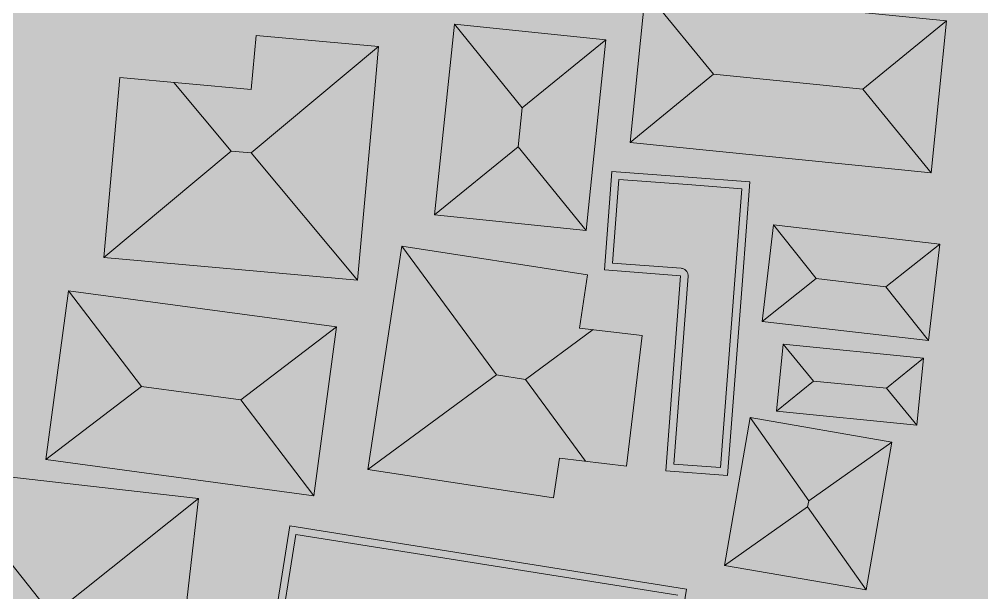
# Model space of a CAD drawing. Header units: metres. Extents: x 305909 to 307171, y 9156037 to 9156671.
# Drawn here: x 306687.4 to 306745.6, y 9156402 to 9156436.7 of the extents above; entities that cross this region are included whole.
import ezdxf

# ---------------------------------------------------------------- set-up
doc = ezdxf.new("R2010")
doc.units = ezdxf.units.M
for name, color, linetype, lineweight, true_color in [('B-BANGUNAN_PERMUKIMAN', 7, 'Continuous', 13, 0xf0cd8c), ('B-BAYANGAN', 7, 'Continuous', 0, 0x76786c), ('Z-R', 7, 'Continuous', 0, 0xfaf4e6)]:
    doc.layers.add(name, color=color, linetype=linetype, lineweight=lineweight, true_color=true_color)

msp = doc.modelspace()

# ---------------------------------------------------------------- hatches: boundary and pattern name
at = {"layer": 'B-BANGUNAN_PERMUKIMAN', "true_color": 0xee9467}
h = msp.add_hatch(color=21, dxfattribs=at)
h.dxf.hatch_style = 1
h.paths.add_polyline_path([(306729.375, 9156433.36), (306724.331, 9156429.237), (306725.251, 9156438.404), (306729.375, 9156433.36)])
at = {"layer": 'B-BANGUNAN_PERMUKIMAN', "true_color": 0xe99165}
h = msp.add_hatch(color=33, dxfattribs=at)
h.dxf.hatch_style = 1
h.paths.add_polyline_path([(306743.447, 9156436.578), (306738.403, 9156432.454), (306729.375, 9156433.36), (306725.251, 9156438.404), (306743.447, 9156436.578)])
at = {"layer": 'B-BANGUNAN_PERMUKIMAN', "true_color": 0xee9467}
h = msp.add_hatch(color=21, dxfattribs=at)
h.dxf.hatch_style = 1
h.paths.add_polyline_path([(306717.811, 9156431.329), (306717.567, 9156428.974), (306712.518, 9156424.871), (306713.708, 9156436.38), (306717.811, 9156431.329)])
at = {"layer": 'B-BANGUNAN_PERMUKIMAN', "true_color": 0xe99165}
h = msp.add_hatch(color=33, dxfattribs=at)
h.dxf.hatch_style = 1
h.paths.add_polyline_path([(306717.811, 9156431.329), (306713.708, 9156436.38), (306722.861, 9156435.433), (306717.811, 9156431.329)])
at = {"layer": 'B-BANGUNAN_PERMUKIMAN', "true_color": 0xb97350}
h = msp.add_hatch(color=23, dxfattribs=at)
h.dxf.hatch_style = 1
h.paths.add_polyline_path([(306738.403, 9156432.454), (306743.447, 9156436.578), (306742.528, 9156427.41), (306738.403, 9156432.454)])
at = {"layer": 'B-BANGUNAN_PERMUKIMAN', "true_color": 0xec9366}
h = msp.add_hatch(color=33, dxfattribs=at)
h.dxf.hatch_style = 1
h.paths.add_polyline_path([(306701.433, 9156428.604), (306700.212, 9156428.714), (306696.745, 9156432.863), (306701.431, 9156432.443), (306701.723, 9156435.697), (306709.128, 9156435.034), (306701.433, 9156428.604)])
at = {"layer": 'B-BANGUNAN_PERMUKIMAN', "true_color": 0xb97350}
h = msp.add_hatch(color=23, dxfattribs=at)
h.dxf.hatch_style = 1
h.paths.add_polyline_path([(306721.671, 9156423.923), (306717.567, 9156428.974), (306717.811, 9156431.329), (306722.861, 9156435.433), (306722.861, 9156435.433), (306721.671, 9156423.923)])
at = {"layer": 'B-BANGUNAN_PERMUKIMAN', "true_color": 0xbd7652}
h = msp.add_hatch(color=23, dxfattribs=at)
h.dxf.hatch_style = 1
h.paths.add_polyline_path([(306708.854, 9156431.978), (306708.837, 9156431.779), (306707.862, 9156420.908), (306701.433, 9156428.604), (306709.128, 9156435.034), (306709.128, 9156435.034), (306708.854, 9156431.978)])
at = {"layer": 'B-BANGUNAN_PERMUKIMAN', "true_color": 0xbe7652}
h = msp.add_hatch(color=23, dxfattribs=at)
h.dxf.hatch_style = 1
h.paths.add_polyline_path([(306729.375, 9156433.36), (306738.403, 9156432.454), (306742.528, 9156427.41), (306724.331, 9156429.236), (306724.331, 9156429.237), (306729.375, 9156433.36)])
at = {"layer": 'B-BANGUNAN_PERMUKIMAN', "true_color": 0xf09568}
h = msp.add_hatch(color=21, dxfattribs=at)
h.dxf.hatch_style = 1
h.paths.add_polyline_path([(306700.212, 9156428.714), (306692.516, 9156422.285), (306693.491, 9156433.155), (306696.745, 9156432.863), (306700.212, 9156428.714)])
at = {"layer": 'B-BANGUNAN_PERMUKIMAN', "true_color": 0xc17854}
h = msp.add_hatch(color=23, dxfattribs=at)
h.dxf.hatch_style = 1
h.paths.add_polyline_path([(306692.516, 9156422.284), (306692.516, 9156422.285), (306700.212, 9156428.714), (306701.433, 9156428.604), (306707.862, 9156420.908), (306692.516, 9156422.284)])
at = {"layer": 'B-BANGUNAN_PERMUKIMAN', "true_color": 0xbe7652}
h = msp.add_hatch(color=23, dxfattribs=at)
h.dxf.hatch_style = 1
h.paths.add_polyline_path([(306717.567, 9156428.974), (306721.671, 9156423.923), (306712.518, 9156424.87), (306712.518, 9156424.871), (306717.567, 9156428.974)])
at = {"layer": 'B-BANGUNAN_PERMUKIMAN', "true_color": 0xd4845c}
h = msp.add_hatch(color=23, dxfattribs=at)
h.dxf.hatch_style = 1
h.paths.add_polyline_path([(306731.114, 9156420.9), (306730.216, 9156409.108), (306726.488, 9156409.392), (306727.386, 9156421.184), (306722.78, 9156421.535), (306723.233, 9156427.49), (306727.84, 9156427.139), (306731.568, 9156426.855), (306731.114, 9156420.9)])
at = {"layer": 'B-BANGUNAN_PERMUKIMAN', "true_color": 0xee9467}
h = msp.add_hatch(color=21, dxfattribs=at)
h.dxf.hatch_style = 1
h.paths.add_polyline_path([(306735.575, 9156421.009), (306732.319, 9156418.429), (306732.994, 9156424.265), (306732.995, 9156424.265), (306735.575, 9156421.009)])
at = {"layer": 'B-BANGUNAN_PERMUKIMAN', "true_color": 0xe99165}
h = msp.add_hatch(color=33, dxfattribs=at)
h.dxf.hatch_style = 1
h.paths.add_polyline_path([(306739.793, 9156420.521), (306735.575, 9156421.009), (306732.995, 9156424.265), (306743.049, 9156423.101), (306739.793, 9156420.521)])
at = {"layer": 'B-BANGUNAN_PERMUKIMAN', "true_color": 0xef9567}
h = msp.add_hatch(color=21, dxfattribs=at)
h.dxf.hatch_style = 1
h.paths.add_polyline_path([(306716.248, 9156415.187), (306708.47, 9156409.472), (306710.533, 9156422.965), (306716.248, 9156415.187)])
at = {"layer": 'B-BANGUNAN_PERMUKIMAN', "true_color": 0xe38d62}
h = msp.add_hatch(color=33, dxfattribs=at)
h.dxf.hatch_style = 1
h.paths.add_polyline_path([(306718.001, 9156414.919), (306716.248, 9156415.187), (306710.533, 9156422.965), (306721.76, 9156421.248), (306721.268, 9156418.026), (306722.095, 9156417.926), (306718.001, 9156414.919)])
at = {"layer": 'B-BANGUNAN_PERMUKIMAN', "true_color": 0xb97350}
h = msp.add_hatch(color=23, dxfattribs=at)
h.dxf.hatch_style = 1
h.paths.add_polyline_path([(306739.793, 9156420.521), (306743.049, 9156423.101), (306742.373, 9156417.265), (306739.793, 9156420.521)])
at = {"layer": 'B-BANGUNAN_PERMUKIMAN', "true_color": 0xbe7652}
h = msp.add_hatch(color=23, dxfattribs=at)
h.dxf.hatch_style = 1
h.paths.add_polyline_path([(306732.319, 9156418.429), (306735.575, 9156421.009), (306739.793, 9156420.521), (306742.373, 9156417.265), (306742.373, 9156417.265), (306732.319, 9156418.429)])
at = {"layer": 'B-BANGUNAN_PERMUKIMAN', "true_color": 0xee9467}
h = msp.add_hatch(color=21, dxfattribs=at)
h.dxf.hatch_style = 1
h.paths.add_polyline_path([(306690.392, 9156420.275), (306690.393, 9156420.275), (306694.805, 9156414.487), (306689.017, 9156410.074), (306690.392, 9156420.275)])
at = {"layer": 'B-BANGUNAN_PERMUKIMAN', "true_color": 0xe89064}
h = msp.add_hatch(color=33, dxfattribs=at)
h.dxf.hatch_style = 1
h.paths.add_polyline_path([(306700.796, 9156413.68), (306694.805, 9156414.487), (306690.393, 9156420.275), (306706.583, 9156418.093), (306706.583, 9156418.093), (306700.796, 9156413.68)])
at = {"layer": 'B-BANGUNAN_PERMUKIMAN', "true_color": 0xb97350}
h = msp.add_hatch(color=23, dxfattribs=at)
h.dxf.hatch_style = 1
h.paths.add_polyline_path([(306700.796, 9156413.68), (306706.583, 9156418.093), (306705.208, 9156407.892), (306700.796, 9156413.68)])
at = {"layer": 'B-BANGUNAN_PERMUKIMAN', "true_color": 0xb87350}
h = msp.add_hatch(color=35, dxfattribs=at)
h.dxf.hatch_style = 1
h.paths.add_polyline_path([(306724.104, 9156409.672), (306721.637, 9156409.97), (306718.001, 9156414.919), (306722.095, 9156417.926), (306725.059, 9156417.568), (306724.108, 9156409.7), (306724.104, 9156409.672)])
at = {"layer": 'B-BANGUNAN_PERMUKIMAN', "true_color": 0xee9467}
h = msp.add_hatch(color=21, dxfattribs=at)
h.dxf.hatch_style = 1
h.paths.add_polyline_path([(306735.414, 9156414.822), (306733.183, 9156412.998), (306733.589, 9156417.053), (306735.414, 9156414.822)])
at = {"layer": 'B-BANGUNAN_PERMUKIMAN', "true_color": 0xe99165}
h = msp.add_hatch(color=33, dxfattribs=at)
h.dxf.hatch_style = 1
h.paths.add_polyline_path([(306742.055, 9156416.206), (306739.825, 9156414.381), (306735.414, 9156414.822), (306733.589, 9156417.053), (306742.055, 9156416.206)])
at = {"layer": 'B-BANGUNAN_PERMUKIMAN', "true_color": 0xb97350}
h = msp.add_hatch(color=23, dxfattribs=at)
h.dxf.hatch_style = 1
h.paths.add_polyline_path([(306741.65, 9156412.151), (306741.65, 9156412.151), (306739.825, 9156414.381), (306742.055, 9156416.206), (306741.65, 9156412.151)])
at = {"layer": 'B-BANGUNAN_PERMUKIMAN', "true_color": 0xbb7451}
h = msp.add_hatch(color=23, dxfattribs=at)
h.dxf.hatch_style = 1
h.paths.add_polyline_path([(306716.248, 9156415.187), (306718.001, 9156414.919), (306721.637, 9156409.97), (306720.065, 9156410.16), (306719.697, 9156407.755), (306708.47, 9156409.472), (306716.248, 9156415.187)])
at = {"layer": 'B-BANGUNAN_PERMUKIMAN', "true_color": 0xbe7652}
h = msp.add_hatch(color=23, dxfattribs=at)
h.dxf.hatch_style = 1
h.paths.add_polyline_path([(306735.414, 9156414.822), (306739.825, 9156414.381), (306741.65, 9156412.151), (306733.183, 9156412.998), (306735.414, 9156414.822)])
at = {"layer": 'B-BANGUNAN_PERMUKIMAN', "true_color": 0xbf7753}
h = msp.add_hatch(color=23, dxfattribs=at)
h.dxf.hatch_style = 1
h.paths.add_polyline_path([(306689.017, 9156410.074), (306694.805, 9156414.487), (306700.796, 9156413.68), (306705.208, 9156407.892), (306689.017, 9156410.074)])
at = {"layer": 'B-BANGUNAN_PERMUKIMAN', "true_color": 0xef9568}
h = msp.add_hatch(color=21, dxfattribs=at)
h.dxf.hatch_style = 1
h.paths.add_polyline_path([(306735.123, 9156407.581), (306735.061, 9156407.223), (306730.034, 9156403.678), (306730.034, 9156403.678), (306731.578, 9156412.608), (306735.123, 9156407.581)])
at = {"layer": 'B-BANGUNAN_PERMUKIMAN', "true_color": 0xe79064}
h = msp.add_hatch(color=33, dxfattribs=at)
h.dxf.hatch_style = 1
h.paths.add_polyline_path([(306735.123, 9156407.581), (306731.578, 9156412.608), (306731.578, 9156412.608), (306740.15, 9156411.126), (306735.123, 9156407.581)])
at = {"layer": 'B-BANGUNAN_PERMUKIMAN', "true_color": 0xb8724f}
h = msp.add_hatch(color=35, dxfattribs=at)
h.dxf.hatch_style = 1
h.paths.add_polyline_path([(306738.607, 9156402.196), (306735.061, 9156407.223), (306735.123, 9156407.581), (306740.15, 9156411.126), (306738.607, 9156402.196)])
at = {"layer": 'B-BANGUNAN_PERMUKIMAN', "true_color": 0xec9366}
h = msp.add_hatch(color=33, dxfattribs=at)
h.dxf.hatch_style = 1
h.paths.add_polyline_path([(306682.349, 9156409.533), (306689.391, 9156400.67), (306689.323, 9156400.081), (306685.183, 9156396.791), (306685.498, 9156399.544), (306681.261, 9156400.029), (306682.349, 9156409.533)])
h = msp.add_hatch(color=33, dxfattribs=at)
h.dxf.hatch_style = 1
h.paths.add_polyline_path([(306698.253, 9156407.713), (306689.391, 9156400.67), (306682.349, 9156409.533), (306698.253, 9156407.713)])
at = {"layer": 'B-BANGUNAN_PERMUKIMAN', "true_color": 0xb6714f}
h = msp.add_hatch(color=35, dxfattribs=at)
h.dxf.hatch_style = 1
h.paths.add_polyline_path([(306689.323, 9156400.081), (306689.391, 9156400.67), (306698.253, 9156407.713), (306697.165, 9156398.209), (306696.365, 9156391.218), (306689.323, 9156400.081)])
at = {"layer": 'B-BANGUNAN_PERMUKIMAN', "true_color": 0xc07753}
h = msp.add_hatch(color=23, dxfattribs=at)
h.dxf.hatch_style = 1
h.paths.add_polyline_path([(306735.061, 9156407.223), (306738.607, 9156402.196), (306730.034, 9156403.678), (306735.061, 9156407.223)])
at = {"layer": 'B-BANGUNAN_PERMUKIMAN', "true_color": 0xd4845c}
h = msp.add_hatch(color=23, dxfattribs=at)
h.dxf.hatch_style = 1
h.paths.add_polyline_path([(306734.659, 9156392.724), (306734.007, 9156388.621), (306710.031, 9156392.431), (306710.741, 9156396.897), (306702.512, 9156398.205), (306703.761, 9156406.064), (306727.733, 9156402.254), (306726.426, 9156394.033), (306734.659, 9156392.724)])
at = {"layer": 'B-BAYANGAN', "true_color": 0x76786c}
h = msp.add_hatch(color=8, dxfattribs=at)
h.dxf.hatch_style = 1
h.paths.add_polyline_path([(306744.197, 9156435.828), (306743.278, 9156426.66), (306725.081, 9156428.486), (306726.001, 9156437.654), (306744.197, 9156435.828)])
h = msp.add_hatch(color=8, dxfattribs=at)
h.dxf.hatch_style = 1
h.paths.add_polyline_path([(306723.612, 9156434.683), (306722.421, 9156423.173), (306713.268, 9156424.12), (306714.458, 9156435.63), (306723.612, 9156434.683)])
h = msp.add_hatch(color=8, dxfattribs=at)
h.dxf.hatch_style = 1
h.paths.add_polyline_path([(306709.878, 9156434.284), (306709.587, 9156431.029), (306708.612, 9156420.158), (306693.266, 9156421.534), (306694.241, 9156432.405), (306702.181, 9156431.693), (306702.473, 9156434.947), (306709.878, 9156434.284)])
h = msp.add_hatch(color=8, dxfattribs=at)
h.dxf.hatch_style = 1
h.paths.add_polyline_path([(306731.864, 9156420.15), (306730.966, 9156408.358), (306727.238, 9156408.642), (306728.136, 9156420.434), (306723.53, 9156420.785), (306723.983, 9156426.74), (306728.59, 9156426.389), (306732.318, 9156426.105), (306731.864, 9156420.15)])
h = msp.add_hatch(color=8, dxfattribs=at)
h.dxf.hatch_style = 1
h.paths.add_polyline_path([(306743.799, 9156422.351), (306743.123, 9156416.514), (306733.069, 9156417.679), (306733.744, 9156423.515), (306743.799, 9156422.351)])
h = msp.add_hatch(color=8, dxfattribs=at)
h.dxf.hatch_style = 1
h.paths.add_polyline_path([(306725.809, 9156416.818), (306724.855, 9156408.922), (306720.815, 9156409.41), (306720.447, 9156407.005), (306709.22, 9156408.722), (306711.283, 9156422.215), (306722.51, 9156420.498), (306722.018, 9156417.276), (306725.809, 9156416.818)])
h = msp.add_hatch(color=8, dxfattribs=at)
h.dxf.hatch_style = 1
h.paths.add_polyline_path([(306707.333, 9156417.343), (306705.958, 9156407.142), (306689.767, 9156409.324), (306691.142, 9156419.525), (306707.333, 9156417.343)])
h = msp.add_hatch(color=8, dxfattribs=at)
h.dxf.hatch_style = 1
h.paths.add_polyline_path([(306742.805, 9156415.456), (306742.4, 9156411.401), (306733.933, 9156412.248), (306734.339, 9156416.303), (306742.805, 9156415.456)])
h = msp.add_hatch(color=8, dxfattribs=at)
h.dxf.hatch_style = 1
h.paths.add_polyline_path([(306740.9, 9156410.376), (306739.357, 9156401.446), (306730.784, 9156402.928), (306732.328, 9156411.858), (306740.9, 9156410.376)])
h = msp.add_hatch(color=8, dxfattribs=at)
h.dxf.hatch_style = 1
h.paths.add_polyline_path([(306697.915, 9156397.459), (306697.115, 9156390.468), (306685.448, 9156391.804), (306686.248, 9156398.794), (306682.011, 9156399.279), (306683.099, 9156408.783), (306699.003, 9156406.963), (306697.915, 9156397.459)])
h = msp.add_hatch(color=8, dxfattribs=at)
h.dxf.hatch_style = 1
h.paths.add_polyline_path([(306735.409, 9156391.974), (306734.757, 9156387.871), (306710.781, 9156391.681), (306711.491, 9156396.147), (306703.262, 9156397.455), (306704.511, 9156405.314), (306728.483, 9156401.504), (306727.176, 9156393.283), (306735.409, 9156391.974)])
at = {"layer": 'Z-R', "true_color": 0xf4f2ec}
h = msp.add_hatch(color=7, dxfattribs=at)
h.dxf.hatch_style = 1
h.paths.add_polyline_path([(306624.289, 9156242.595), (306556.388, 9156238.052), (306554.003, 9156281.952), (306509.625, 9156279.089), (306499.604, 9156305.811), (306466.679, 9156301.994), (306472.882, 9156235.666), (306497.912, 9156229.062), (306526.804, 9156228.986), (306531.575, 9156219.919), (306532.491, 9156127.582), (306486.314, 9156132.333), (306393.989, 9156155.199), (306332.726, 9156171.593), (306288.72, 9156190.576), (306259.621, 9156211.151), (306259.621, 9156409.341), (306281.946, 9156409.003), (306338.236, 9156402.748), (306341.903, 9156461.433), (306341.903, 9156461.433), (306341.904, 9156461.433), (306369.777, 9156457.841), (306369.778, 9156457.841), (306369.779, 9156457.84), (306369.78, 9156457.84), (306369.78, 9156457.84), (306369.781, 9156457.839), (306369.782, 9156457.838), (306369.783, 9156457.838), (306369.783, 9156457.837), (306369.784, 9156457.836), (306369.784, 9156457.835), (306369.785, 9156457.834), (306369.785, 9156457.833), (306369.785, 9156457.832), (306369.785, 9156457.831), (306369.785, 9156457.83), (306369.785, 9156457.829), (306360, 9156400.45), (306360, 9156400.449), (306360, 9156400.449), (306360, 9156380), (306360, 9156380), (306360, 9156380), (306440, 9156380), (306440, 9156380), (306440, 9156380), (306440, 9156532.835), (306440, 9156532.835), (306440, 9156532.835), (306424.61, 9156536.081), (306424.61, 9156536.081), (306385.74, 9156542.791), (306385.74, 9156542.791), (306305.003, 9156549.608), (306305.003, 9156549.608), (306259.621, 9156554.648), (306259.621, 9156558.541), (306291.75, 9156555.548), (306369.455, 9156545.532), (306504.834, 9156523.084), (306572.178, 9156510.306), (306677.166, 9156490.276), (306764.133, 9156475.064), (306735.941, 9156145.416), (306694.109, 9156139.201), (306694.292, 9156206.558), (306623.212, 9156213.87), (306624.289, 9156242.595)])

# ---------------------------------------------------------------- linework, layer by layer
at = {"layer": 'B-BANGUNAN_PERMUKIMAN', "color": 27, "lineweight": 9, "true_color": 0x744832}
for p, q in [((306725.251, 9156438.404), (306729.375, 9156433.36)), ((306713.708, 9156436.38), (306717.811, 9156431.329)), ((306743.447, 9156436.578), (306738.403, 9156432.454)), ((306722.861, 9156435.433), (306717.811, 9156431.329)), ((306709.128, 9156435.034), (306701.433, 9156428.604)), ((306724.331, 9156429.237), (306729.375, 9156433.36)), ((306738.403, 9156432.454), (306729.375, 9156433.36)), ((306696.745, 9156432.863), (306700.212, 9156428.714)), ((306742.528, 9156427.41), (306738.403, 9156432.454)), ((306717.811, 9156431.329), (306717.567, 9156428.974)), ((306692.516, 9156422.285), (306700.212, 9156428.714)), ((306700.212, 9156428.714), (306701.433, 9156428.604)), ((306712.518, 9156424.871), (306717.567, 9156428.974)), ((306721.671, 9156423.923), (306717.567, 9156428.974)), ((306707.862, 9156420.908), (306701.433, 9156428.604)), ((306732.995, 9156424.265), (306735.575, 9156421.009)), ((306710.533, 9156422.965), (306716.248, 9156415.187)), ((306743.049, 9156423.101), (306739.793, 9156420.521)), ((306732.319, 9156418.429), (306735.575, 9156421.009)), ((306739.793, 9156420.521), (306735.575, 9156421.009)), ((306690.393, 9156420.275), (306694.805, 9156414.487)), ((306742.373, 9156417.265), (306739.793, 9156420.521)), ((306706.583, 9156418.093), (306700.796, 9156413.68)), ((306722.095, 9156417.926), (306718.001, 9156414.919)), ((306733.589, 9156417.053), (306735.414, 9156414.822)), ((306742.055, 9156416.206), (306739.825, 9156414.381)), ((306708.47, 9156409.472), (306716.248, 9156415.187)), ((306716.248, 9156415.187), (306718.001, 9156414.919)), ((306721.637, 9156409.97), (306718.001, 9156414.919)), ((306733.183, 9156412.998), (306735.414, 9156414.822)), ((306735.414, 9156414.822), (306739.825, 9156414.381)), ((306689.017, 9156410.074), (306694.805, 9156414.487)), ((306700.796, 9156413.68), (306694.805, 9156414.487)), ((306741.65, 9156412.151), (306739.825, 9156414.381)), ((306705.208, 9156407.892), (306700.796, 9156413.68)), ((306731.578, 9156412.608), (306735.123, 9156407.581)), ((306740.15, 9156411.126), (306735.123, 9156407.581)), ((306682.349, 9156409.533), (306689.391, 9156400.67)), ((306698.253, 9156407.713), (306689.391, 9156400.67)), ((306730.034, 9156403.678), (306735.061, 9156407.223)), ((306735.123, 9156407.581), (306735.061, 9156407.223)), ((306738.607, 9156402.196), (306735.061, 9156407.223))]:
    msp.add_line(p, q, dxfattribs=at)
at = {"layer": 'B-BANGUNAN_PERMUKIMAN', "color": 27, "lineweight": 13, "true_color": 0x744832}
for points in [[(306743.447, 9156436.578), (306742.528, 9156427.41), (306724.331, 9156429.236), (306725.251, 9156438.404), (306743.447, 9156436.578)], [(306722.862, 9156435.433), (306721.671, 9156423.923), (306712.518, 9156424.87), (306713.708, 9156436.38), (306722.862, 9156435.433)], [(306709.128, 9156435.034), (306708.837, 9156431.779), (306707.862, 9156420.908), (306692.516, 9156422.284), (306693.491, 9156433.155), (306701.431, 9156432.443), (306701.723, 9156435.697), (306709.128, 9156435.034)], [(306731.114, 9156420.9), (306730.216, 9156409.108), (306726.488, 9156409.392), (306727.386, 9156421.184), (306722.78, 9156421.535), (306723.233, 9156427.49), (306727.84, 9156427.139), (306731.568, 9156426.855), (306731.114, 9156420.9)], [(306743.049, 9156423.101), (306742.373, 9156417.264), (306732.319, 9156418.429), (306732.994, 9156424.265), (306743.049, 9156423.101)], [(306725.059, 9156417.568), (306724.105, 9156409.672), (306720.065, 9156410.16), (306719.697, 9156407.755), (306708.47, 9156409.472), (306710.533, 9156422.965), (306721.76, 9156421.248), (306721.268, 9156418.026), (306725.059, 9156417.568)], [(306706.583, 9156418.093), (306705.208, 9156407.892), (306689.017, 9156410.074), (306690.392, 9156420.275), (306706.583, 9156418.093)], [(306742.055, 9156416.206), (306741.65, 9156412.151), (306733.183, 9156412.998), (306733.589, 9156417.053), (306742.055, 9156416.206)], [(306740.15, 9156411.126), (306738.607, 9156402.196), (306730.034, 9156403.678), (306731.578, 9156412.608), (306740.15, 9156411.126)], [(306697.165, 9156398.209), (306696.365, 9156391.218), (306684.698, 9156392.554), (306685.498, 9156399.544), (306681.261, 9156400.029), (306682.349, 9156409.533), (306698.253, 9156407.713), (306697.165, 9156398.209)], [(306734.659, 9156392.724), (306734.007, 9156388.621), (306710.031, 9156392.431), (306710.741, 9156396.897), (306702.512, 9156398.205), (306703.761, 9156406.064), (306727.733, 9156402.254), (306726.426, 9156394.033), (306734.659, 9156392.724)]]:
    msp.add_lwpolyline(points, close=True, dxfattribs=at)
at = {"layer": 'B-BANGUNAN_PERMUKIMAN', "color": 21, "lineweight": 9, "true_color": 0xfa9b6c}
msp.add_lwpolyline([(306730.665, 9156420.934), (306729.801, 9156409.591), (306726.971, 9156409.807), (306727.835, 9156421.15), (306727.836, 9156421.194), (306727.833, 9156421.238), (306727.825, 9156421.282), (306727.814, 9156421.324), (306727.798, 9156421.365), (306727.778, 9156421.405), (306727.755, 9156421.442), (306727.728, 9156421.477), (306727.697, 9156421.509), (306727.664, 9156421.538), (306727.628, 9156421.564), (306727.589, 9156421.585), (306727.549, 9156421.603), (306727.507, 9156421.617), (306727.464, 9156421.627), (306727.42, 9156421.633), (306723.262, 9156421.95), (306723.648, 9156427.007), (306727.806, 9156426.69), (306731.085, 9156426.44), (306730.665, 9156420.934)], close=True, dxfattribs=at)
msp.add_lwpolyline([(306703.027, 9156398.579), (306704.135, 9156405.549), (306727.218, 9156401.88)], dxfattribs=at)

doc.saveas('drawing.dxf')
